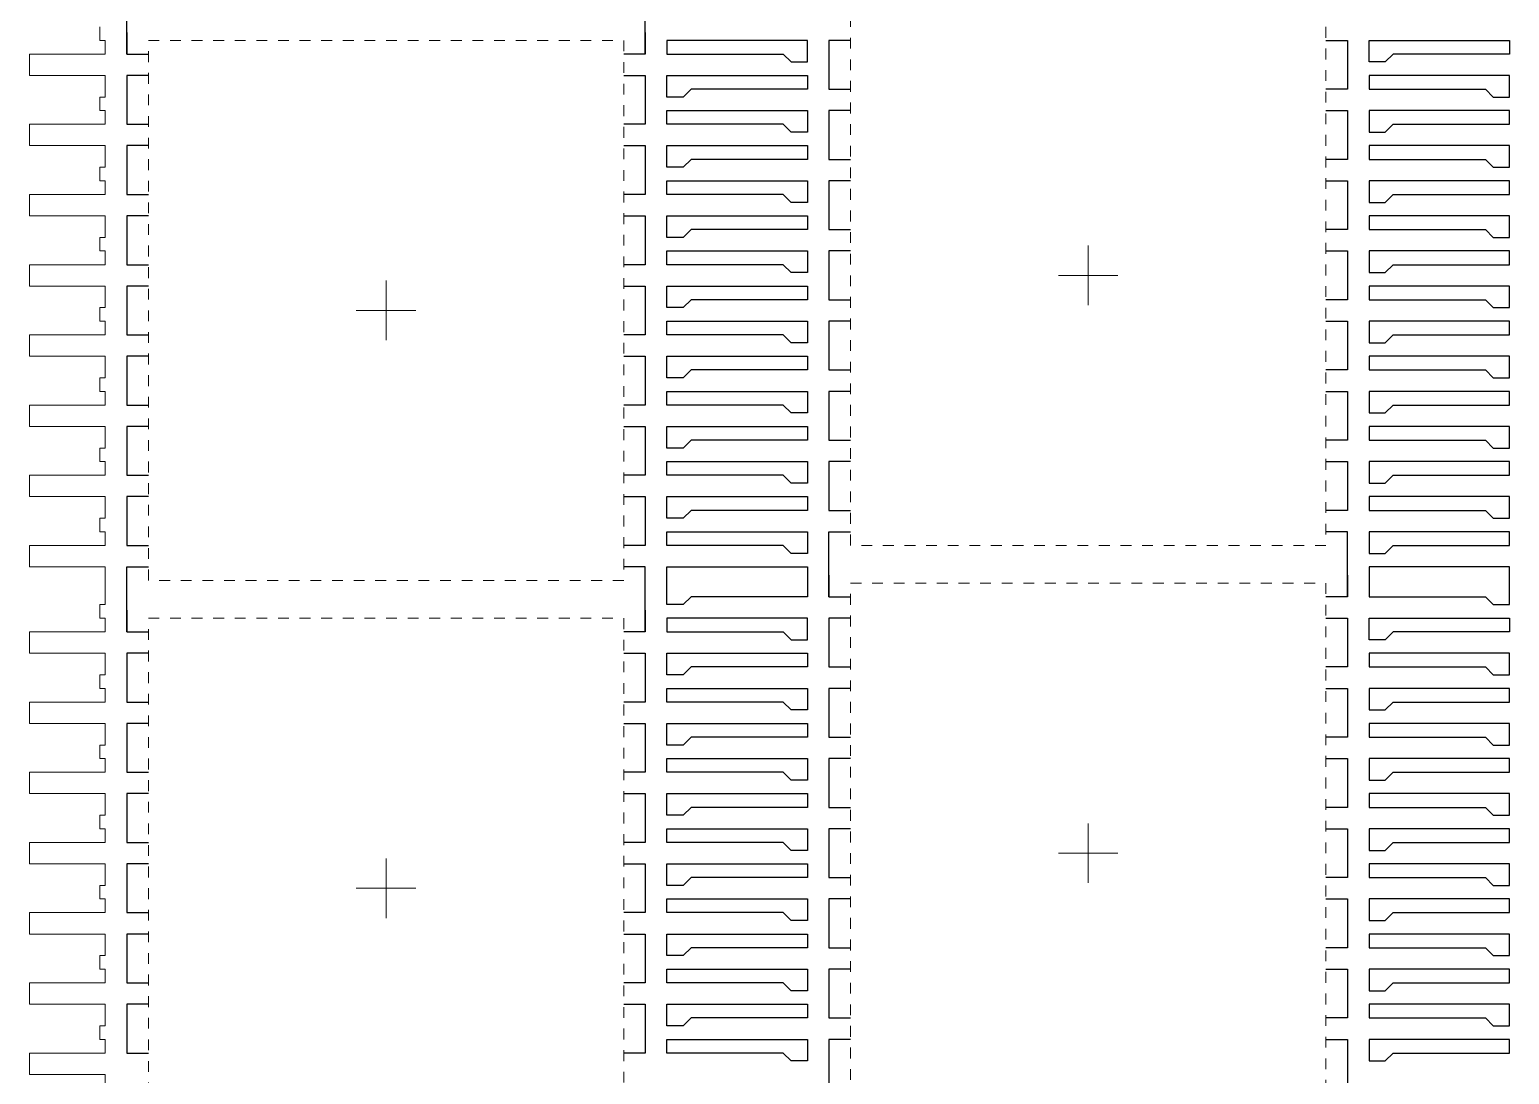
# Model space of a CAD drawing. Extents: x 2686 to 2706, y 1267 to 1367.
# Drawn here: x 2686.03 to 2699.73, y 1284.17 to 1293.84 of the extents above; entities that cross this region are included whole.
import ezdxf

# ---------------------------------------------------------------- set-up
doc = ezdxf.new("R2010")
doc.units = 0
doc.linetypes.add('CENTER', pattern=[2, 1.25, -0.25, 0.25, -0.25])
doc.linetypes.add('HIDDEN', pattern=[0.375, 0.25, -0.125])
for name, color, linetype, lineweight in [('6', 6, 'Continuous', 5), ('SH-02_CENTER', 2, 'CENTER', 5), ('SH-02_PKG', 5, 'HIDDEN', 5)]:
    doc.layers.add(name, color=color, linetype=linetype, lineweight=lineweight)
doc.layers.add('SH-02_OBJECT', color=7, linetype='Continuous')

msp = doc.modelspace()

# ---------------------------------------------------------------- linework, layer by layer
at = {"layer": '6'}
for p, q in [((2686.683, 1293.743), (2686.683, 1293.868)), ((2686.733, 1293.743), (2686.683, 1293.743)), ((2686.733, 1293.616), (2686.733, 1293.743)), ((2686.033, 1293.418), (2686.033, 1293.616)), ((2686.033, 1293.616), (2686.733, 1293.616)), ((2686.733, 1293.418), (2686.033, 1293.418)), ((2686.733, 1293.218), (2686.733, 1293.418)), ((2686.683, 1293.093), (2686.683, 1293.218)), ((2686.683, 1293.218), (2686.733, 1293.218)), ((2686.733, 1293.093), (2686.683, 1293.093)), ((2686.733, 1292.966), (2686.733, 1293.093)), ((2686.033, 1292.768), (2686.033, 1292.966)), ((2686.033, 1292.966), (2686.733, 1292.966)), ((2686.733, 1292.768), (2686.033, 1292.768)), ((2686.733, 1292.568), (2686.733, 1292.768)), ((2686.683, 1292.443), (2686.683, 1292.568)), ((2686.683, 1292.568), (2686.733, 1292.568)), ((2686.733, 1292.443), (2686.683, 1292.443)), ((2686.733, 1292.316), (2686.733, 1292.443)), ((2686.033, 1292.118), (2686.033, 1292.316)), ((2686.033, 1292.316), (2686.733, 1292.316)), ((2686.733, 1292.118), (2686.033, 1292.118)), ((2686.733, 1291.918), (2686.733, 1292.118)), ((2686.683, 1291.793), (2686.683, 1291.918)), ((2686.683, 1291.918), (2686.733, 1291.918)), ((2686.733, 1291.793), (2686.683, 1291.793)), ((2686.733, 1291.666), (2686.733, 1291.793)), ((2686.033, 1291.468), (2686.033, 1291.666)), ((2686.033, 1291.666), (2686.733, 1291.666)), ((2686.733, 1291.468), (2686.033, 1291.468)), ((2686.733, 1291.268), (2686.733, 1291.468)), ((2686.683, 1291.143), (2686.683, 1291.268)), ((2686.683, 1291.268), (2686.733, 1291.268)), ((2686.733, 1291.143), (2686.683, 1291.143)), ((2686.733, 1291.016), (2686.733, 1291.143)), ((2686.033, 1290.818), (2686.033, 1291.016)), ((2686.033, 1291.016), (2686.733, 1291.016)), ((2686.733, 1290.818), (2686.033, 1290.818)), ((2686.733, 1290.618), (2686.733, 1290.818)), ((2686.683, 1290.493), (2686.683, 1290.618)), ((2686.683, 1290.618), (2686.733, 1290.618)), ((2686.733, 1290.493), (2686.683, 1290.493)), ((2686.733, 1290.366), (2686.733, 1290.493)), ((2686.033, 1290.168), (2686.033, 1290.366)), ((2686.033, 1290.366), (2686.733, 1290.366)), ((2686.733, 1290.168), (2686.033, 1290.168)), ((2686.733, 1289.968), (2686.733, 1290.168)), ((2686.683, 1289.843), (2686.683, 1289.968)), ((2686.683, 1289.968), (2686.733, 1289.968)), ((2686.733, 1289.843), (2686.683, 1289.843)), ((2686.733, 1289.716), (2686.733, 1289.843)), ((2686.033, 1289.518), (2686.033, 1289.716)), ((2686.033, 1289.716), (2686.733, 1289.716)), ((2686.733, 1289.518), (2686.033, 1289.518)), ((2686.733, 1289.318), (2686.733, 1289.518)), ((2686.683, 1289.193), (2686.683, 1289.318)), ((2686.683, 1289.318), (2686.733, 1289.318)), ((2686.733, 1289.193), (2686.683, 1289.193)), ((2686.733, 1289.066), (2686.733, 1289.193)), ((2686.033, 1288.868), (2686.033, 1289.066)), ((2686.033, 1289.066), (2686.733, 1289.066)), ((2686.733, 1288.868), (2686.033, 1288.868)), ((2686.733, 1288.518), (2686.733, 1288.868)), ((2686.683, 1288.393), (2686.683, 1288.518)), ((2686.683, 1288.518), (2686.733, 1288.518)), ((2686.733, 1288.393), (2686.683, 1288.393)), ((2686.733, 1288.266), (2686.733, 1288.393)), ((2686.033, 1288.068), (2686.033, 1288.266)), ((2686.033, 1288.266), (2686.733, 1288.266)), ((2686.733, 1288.068), (2686.033, 1288.068)), ((2686.733, 1287.868), (2686.733, 1288.068)), ((2686.683, 1287.743), (2686.683, 1287.868)), ((2686.683, 1287.868), (2686.733, 1287.868)), ((2686.733, 1287.743), (2686.683, 1287.743)), ((2686.733, 1287.616), (2686.733, 1287.743)), ((2686.033, 1287.418), (2686.033, 1287.616)), ((2686.033, 1287.616), (2686.733, 1287.616)), ((2686.733, 1287.418), (2686.033, 1287.418)), ((2686.733, 1287.218), (2686.733, 1287.418)), ((2686.683, 1287.093), (2686.683, 1287.218)), ((2686.683, 1287.218), (2686.733, 1287.218)), ((2686.733, 1287.093), (2686.683, 1287.093)), ((2686.733, 1286.966), (2686.733, 1287.093)), ((2686.033, 1286.768), (2686.033, 1286.966)), ((2686.033, 1286.966), (2686.733, 1286.966)), ((2686.733, 1286.768), (2686.033, 1286.768)), ((2686.733, 1286.568), (2686.733, 1286.768)), ((2686.683, 1286.443), (2686.683, 1286.568)), ((2686.683, 1286.568), (2686.733, 1286.568)), ((2686.733, 1286.443), (2686.683, 1286.443)), ((2686.733, 1286.316), (2686.733, 1286.443)), ((2686.033, 1286.118), (2686.033, 1286.316)), ((2686.033, 1286.316), (2686.733, 1286.316)), ((2686.733, 1286.118), (2686.033, 1286.118)), ((2686.733, 1285.918), (2686.733, 1286.118)), ((2686.683, 1285.793), (2686.683, 1285.918)), ((2686.683, 1285.918), (2686.733, 1285.918)), ((2686.733, 1285.793), (2686.683, 1285.793)), ((2686.733, 1285.666), (2686.733, 1285.793)), ((2686.033, 1285.468), (2686.033, 1285.666)), ((2686.033, 1285.666), (2686.733, 1285.666)), ((2686.733, 1285.468), (2686.033, 1285.468)), ((2686.733, 1285.268), (2686.733, 1285.468)), ((2686.683, 1285.143), (2686.683, 1285.268)), ((2686.683, 1285.268), (2686.733, 1285.268)), ((2686.733, 1285.143), (2686.683, 1285.143)), ((2686.733, 1285.016), (2686.733, 1285.143)), ((2686.033, 1284.818), (2686.033, 1285.016)), ((2686.033, 1285.016), (2686.733, 1285.016)), ((2686.733, 1284.818), (2686.033, 1284.818)), ((2686.733, 1284.618), (2686.733, 1284.818)), ((2686.683, 1284.493), (2686.683, 1284.618)), ((2686.683, 1284.618), (2686.733, 1284.618)), ((2686.733, 1284.493), (2686.683, 1284.493)), ((2686.733, 1284.366), (2686.733, 1284.493)), ((2686.033, 1284.168), (2686.033, 1284.366)), ((2686.033, 1284.366), (2686.733, 1284.366)), ((2686.733, 1284.168), (2686.033, 1284.168)), ((2686.733, 1283.968), (2686.733, 1284.168))]:
    msp.add_line(p, q, dxfattribs=at)
at = {"layer": 'SH-02_CENTER'}
for p, q in [((2695.833, 1291.291), (2695.833, 1291.843)), ((2689.333, 1290.966), (2689.333, 1291.518)), ((2695.557, 1291.567), (2696.109, 1291.567)), ((2689.057, 1291.242), (2689.609, 1291.242)), ((2695.833, 1285.941), (2695.833, 1286.493)), ((2689.333, 1285.616), (2689.333, 1286.168)), ((2695.557, 1286.217), (2696.109, 1286.217)), ((2689.057, 1285.892), (2689.609, 1285.892))]:
    msp.add_line(p, q, dxfattribs=at)
at = {"layer": 'SH-02_OBJECT'}
for p, q in [((2686.933, 1293.616), (2686.933, 1294.218)), ((2691.733, 1293.616), (2691.733, 1294.218)), ((2686.933, 1293.817), (2686.933, 1293.616)), ((2691.733, 1293.817), (2691.733, 1293.616)), ((2693.233, 1293.743), (2691.933, 1293.743)), ((2691.933, 1293.743), (2691.933, 1293.616)), ((2693.233, 1293.543), (2693.233, 1293.743)), ((2693.633, 1293.743), (2693.433, 1293.743)), ((2693.433, 1293.743), (2693.433, 1293.291)), ((2698.033, 1293.743), (2698.233, 1293.743)), ((2698.233, 1293.743), (2698.233, 1293.291)), ((2698.433, 1293.543), (2698.433, 1293.743)), ((2698.433, 1293.743), (2699.733, 1293.743)), ((2699.733, 1293.743), (2699.733, 1293.616)), ((2686.933, 1293.616), (2687.133, 1293.616)), ((2691.733, 1293.616), (2691.533, 1293.616)), ((2691.933, 1293.616), (2693.01, 1293.616)), ((2693.01, 1293.616), (2693.083, 1293.543)), ((2698.656, 1293.616), (2698.583, 1293.543)), ((2699.733, 1293.616), (2698.656, 1293.616)), ((2687.133, 1293.418), (2686.933, 1293.418)), ((2686.933, 1293.418), (2686.933, 1292.966)), ((2691.533, 1293.418), (2691.733, 1293.418)), ((2691.733, 1293.418), (2691.733, 1292.966)), ((2693.083, 1293.543), (2693.233, 1293.543)), ((2698.583, 1293.543), (2698.433, 1293.543)), ((2693.433, 1293.291), (2693.633, 1293.291)), ((2698.233, 1293.291), (2698.033, 1293.291)), ((2693.633, 1293.093), (2693.433, 1293.093)), ((2693.433, 1293.093), (2693.433, 1292.641)), ((2698.033, 1293.093), (2698.233, 1293.093)), ((2698.233, 1293.093), (2698.233, 1292.641)), ((2686.933, 1292.966), (2687.133, 1292.966)), ((2691.733, 1292.966), (2691.533, 1292.966)), ((2687.133, 1292.768), (2686.933, 1292.768)), ((2686.933, 1292.768), (2686.933, 1292.316)), ((2691.533, 1292.768), (2691.733, 1292.768)), ((2691.733, 1292.768), (2691.733, 1292.316)), ((2693.433, 1292.641), (2693.633, 1292.641)), ((2698.233, 1292.641), (2698.033, 1292.641)), ((2693.633, 1292.443), (2693.433, 1292.443)), ((2693.433, 1292.443), (2693.433, 1291.991)), ((2698.033, 1292.443), (2698.233, 1292.443)), ((2698.233, 1292.443), (2698.233, 1291.991)), ((2686.933, 1292.316), (2687.133, 1292.316)), ((2691.733, 1292.316), (2691.533, 1292.316)), ((2687.133, 1292.118), (2686.933, 1292.118)), ((2686.933, 1292.118), (2686.933, 1291.666)), ((2691.533, 1292.118), (2691.733, 1292.118)), ((2691.733, 1292.118), (2691.733, 1291.666)), ((2693.433, 1291.991), (2693.633, 1291.991)), ((2698.233, 1291.991), (2698.033, 1291.991)), ((2693.633, 1291.793), (2693.433, 1291.793)), ((2693.433, 1291.793), (2693.433, 1291.341)), ((2698.033, 1291.793), (2698.233, 1291.793)), ((2698.233, 1291.793), (2698.233, 1291.341)), ((2686.933, 1291.666), (2687.133, 1291.666)), ((2691.733, 1291.666), (2691.533, 1291.666)), ((2687.133, 1291.468), (2686.933, 1291.468)), ((2686.933, 1291.468), (2686.933, 1291.016)), ((2691.533, 1291.468), (2691.733, 1291.468)), ((2691.733, 1291.468), (2691.733, 1291.016)), ((2693.433, 1291.341), (2693.633, 1291.341)), ((2698.233, 1291.341), (2698.033, 1291.341)), ((2693.633, 1291.143), (2693.433, 1291.143)), ((2693.433, 1291.143), (2693.433, 1290.691)), ((2698.033, 1291.143), (2698.233, 1291.143)), ((2698.233, 1291.143), (2698.233, 1290.691)), ((2686.933, 1291.016), (2687.133, 1291.016)), ((2691.733, 1291.016), (2691.533, 1291.016)), ((2687.133, 1290.818), (2686.933, 1290.818)), ((2686.933, 1290.818), (2686.933, 1290.366)), ((2691.533, 1290.818), (2691.733, 1290.818)), ((2691.733, 1290.818), (2691.733, 1290.366)), ((2693.433, 1290.691), (2693.633, 1290.691)), ((2698.233, 1290.691), (2698.033, 1290.691)), ((2693.633, 1290.493), (2693.433, 1290.493)), ((2693.433, 1290.493), (2693.433, 1290.041)), ((2698.033, 1290.493), (2698.233, 1290.493)), ((2698.233, 1290.493), (2698.233, 1290.041)), ((2686.933, 1290.366), (2687.133, 1290.366)), ((2691.733, 1290.366), (2691.533, 1290.366)), ((2687.133, 1290.168), (2686.933, 1290.168)), ((2686.933, 1290.168), (2686.933, 1289.716)), ((2691.533, 1290.168), (2691.733, 1290.168)), ((2691.733, 1290.168), (2691.733, 1289.716)), ((2693.433, 1290.041), (2693.633, 1290.041)), ((2698.233, 1290.041), (2698.033, 1290.041)), ((2693.633, 1289.843), (2693.433, 1289.843)), ((2693.433, 1289.843), (2693.433, 1289.391)), ((2698.033, 1289.843), (2698.233, 1289.843)), ((2698.233, 1289.843), (2698.233, 1289.391)), ((2686.933, 1289.716), (2687.133, 1289.716)), ((2691.733, 1289.716), (2691.533, 1289.716)), ((2687.133, 1289.518), (2686.933, 1289.518)), ((2686.933, 1289.518), (2686.933, 1289.066)), ((2691.533, 1289.518), (2691.733, 1289.518)), ((2691.733, 1289.518), (2691.733, 1289.066)), ((2693.433, 1289.391), (2693.633, 1289.391)), ((2698.233, 1289.391), (2698.033, 1289.391)), ((2693.433, 1288.591), (2693.433, 1289.193)), ((2693.433, 1289.193), (2693.633, 1289.193)), ((2698.233, 1289.193), (2698.033, 1289.193)), ((2698.233, 1288.591), (2698.233, 1289.193)), ((2686.933, 1289.066), (2687.133, 1289.066)), ((2691.733, 1289.066), (2691.533, 1289.066)), ((2686.933, 1288.266), (2686.933, 1288.868)), ((2686.933, 1288.868), (2687.133, 1288.868)), ((2691.733, 1288.868), (2691.533, 1288.868)), ((2691.733, 1288.266), (2691.733, 1288.868)), ((2691.933, 1288.518), (2691.933, 1288.868)), ((2691.933, 1288.868), (2693.233, 1288.868)), ((2693.233, 1288.868), (2693.233, 1288.591)), ((2693.433, 1288.792), (2693.433, 1288.591)), ((2698.233, 1288.792), (2698.233, 1288.591)), ((2699.733, 1288.868), (2698.433, 1288.868)), ((2698.433, 1288.868), (2698.433, 1288.591)), ((2699.733, 1288.518), (2699.733, 1288.868)), ((2692.083, 1288.518), (2691.933, 1288.518)), ((2692.156, 1288.591), (2692.083, 1288.518)), ((2693.233, 1288.591), (2692.156, 1288.591)), ((2693.433, 1288.591), (2693.633, 1288.591)), ((2698.233, 1288.591), (2698.033, 1288.591)), ((2698.433, 1288.591), (2699.51, 1288.591)), ((2699.51, 1288.591), (2699.583, 1288.518)), ((2699.583, 1288.518), (2699.733, 1288.518)), ((2686.933, 1288.467), (2686.933, 1288.266)), ((2691.733, 1288.467), (2691.733, 1288.266)), ((2693.233, 1288.393), (2691.933, 1288.393)), ((2691.933, 1288.393), (2691.933, 1288.266)), ((2693.233, 1288.193), (2693.233, 1288.393)), ((2693.633, 1288.393), (2693.433, 1288.393)), ((2693.433, 1288.393), (2693.433, 1287.941)), ((2698.033, 1288.393), (2698.233, 1288.393)), ((2698.233, 1288.393), (2698.233, 1287.941)), ((2698.433, 1288.193), (2698.433, 1288.393)), ((2698.433, 1288.393), (2699.733, 1288.393)), ((2699.733, 1288.393), (2699.733, 1288.266)), ((2686.933, 1288.266), (2687.133, 1288.266)), ((2691.733, 1288.266), (2691.533, 1288.266)), ((2691.933, 1288.266), (2693.01, 1288.266)), ((2693.01, 1288.266), (2693.083, 1288.193)), ((2698.656, 1288.266), (2698.583, 1288.193)), ((2699.733, 1288.266), (2698.656, 1288.266)), ((2693.083, 1288.193), (2693.233, 1288.193)), ((2698.583, 1288.193), (2698.433, 1288.193)), ((2687.133, 1288.068), (2686.933, 1288.068)), ((2686.933, 1288.068), (2686.933, 1287.616)), ((2691.533, 1288.068), (2691.733, 1288.068)), ((2691.733, 1288.068), (2691.733, 1287.616)), ((2693.433, 1287.941), (2693.633, 1287.941)), ((2698.233, 1287.941), (2698.033, 1287.941)), ((2693.633, 1287.743), (2693.433, 1287.743)), ((2693.433, 1287.743), (2693.433, 1287.291)), ((2698.033, 1287.743), (2698.233, 1287.743)), ((2698.233, 1287.743), (2698.233, 1287.291)), ((2686.933, 1287.616), (2687.133, 1287.616)), ((2691.733, 1287.616), (2691.533, 1287.616)), ((2687.133, 1287.418), (2686.933, 1287.418)), ((2686.933, 1287.418), (2686.933, 1286.966)), ((2691.533, 1287.418), (2691.733, 1287.418)), ((2691.733, 1287.418), (2691.733, 1286.966)), ((2693.433, 1287.291), (2693.633, 1287.291)), ((2698.233, 1287.291), (2698.033, 1287.291)), ((2693.633, 1287.093), (2693.433, 1287.093)), ((2693.433, 1287.093), (2693.433, 1286.641)), ((2698.033, 1287.093), (2698.233, 1287.093)), ((2698.233, 1287.093), (2698.233, 1286.641)), ((2686.933, 1286.966), (2687.133, 1286.966)), ((2691.733, 1286.966), (2691.533, 1286.966)), ((2687.133, 1286.768), (2686.933, 1286.768)), ((2686.933, 1286.768), (2686.933, 1286.316)), ((2691.533, 1286.768), (2691.733, 1286.768)), ((2691.733, 1286.768), (2691.733, 1286.316)), ((2693.433, 1286.641), (2693.633, 1286.641)), ((2698.233, 1286.641), (2698.033, 1286.641)), ((2693.633, 1286.443), (2693.433, 1286.443)), ((2693.433, 1286.443), (2693.433, 1285.991)), ((2698.033, 1286.443), (2698.233, 1286.443)), ((2698.233, 1286.443), (2698.233, 1285.991)), ((2686.933, 1286.316), (2687.133, 1286.316)), ((2691.733, 1286.316), (2691.533, 1286.316)), ((2687.133, 1286.118), (2686.933, 1286.118)), ((2686.933, 1286.118), (2686.933, 1285.666)), ((2691.533, 1286.118), (2691.733, 1286.118)), ((2691.733, 1286.118), (2691.733, 1285.666)), ((2693.433, 1285.991), (2693.633, 1285.991)), ((2698.233, 1285.991), (2698.033, 1285.991)), ((2693.633, 1285.793), (2693.433, 1285.793)), ((2693.433, 1285.793), (2693.433, 1285.341)), ((2698.033, 1285.793), (2698.233, 1285.793)), ((2698.233, 1285.793), (2698.233, 1285.341)), ((2686.933, 1285.666), (2687.133, 1285.666)), ((2691.733, 1285.666), (2691.533, 1285.666)), ((2687.133, 1285.468), (2686.933, 1285.468)), ((2686.933, 1285.468), (2686.933, 1285.016)), ((2691.533, 1285.468), (2691.733, 1285.468)), ((2691.733, 1285.468), (2691.733, 1285.016)), ((2693.433, 1285.341), (2693.633, 1285.341)), ((2698.233, 1285.341), (2698.033, 1285.341)), ((2693.633, 1285.143), (2693.433, 1285.143)), ((2693.433, 1285.143), (2693.433, 1284.691)), ((2698.033, 1285.143), (2698.233, 1285.143)), ((2698.233, 1285.143), (2698.233, 1284.691)), ((2686.933, 1285.016), (2687.133, 1285.016)), ((2691.733, 1285.016), (2691.533, 1285.016)), ((2687.133, 1284.818), (2686.933, 1284.818)), ((2686.933, 1284.818), (2686.933, 1284.366)), ((2691.533, 1284.818), (2691.733, 1284.818)), ((2691.733, 1284.818), (2691.733, 1284.366)), ((2693.433, 1284.691), (2693.633, 1284.691)), ((2698.233, 1284.691), (2698.033, 1284.691)), ((2693.633, 1284.493), (2693.433, 1284.493)), ((2693.433, 1284.493), (2693.433, 1284.041)), ((2698.033, 1284.493), (2698.233, 1284.493)), ((2698.233, 1284.493), (2698.233, 1284.041)), ((2686.933, 1284.366), (2687.133, 1284.366)), ((2691.733, 1284.366), (2691.533, 1284.366))]:
    msp.add_line(p, q, dxfattribs=at)
at = {"layer": 'SH-02_OBJECT', "linetype": 'Continuous'}
for p, q in [((2691.933, 1293.218), (2691.933, 1293.418)), ((2691.933, 1293.418), (2693.233, 1293.418)), ((2693.233, 1293.418), (2693.233, 1293.291)), ((2699.733, 1293.418), (2698.433, 1293.418)), ((2698.433, 1293.418), (2698.433, 1293.291)), ((2699.733, 1293.218), (2699.733, 1293.418)), ((2692.156, 1293.291), (2692.083, 1293.218)), ((2693.233, 1293.291), (2692.156, 1293.291)), ((2698.433, 1293.291), (2699.51, 1293.291)), ((2699.51, 1293.291), (2699.583, 1293.218)), ((2692.083, 1293.218), (2691.933, 1293.218)), ((2699.583, 1293.218), (2699.733, 1293.218)), ((2691.933, 1293.093), (2693.233, 1293.093)), ((2691.933, 1292.966), (2691.933, 1293.093)), ((2693.233, 1293.093), (2693.233, 1292.893)), ((2699.733, 1293.093), (2698.433, 1293.093)), ((2698.433, 1293.093), (2698.433, 1292.893)), ((2699.733, 1292.966), (2699.733, 1293.093)), ((2693.01, 1292.966), (2691.933, 1292.966)), ((2693.083, 1292.893), (2693.01, 1292.966)), ((2693.233, 1292.893), (2693.083, 1292.893)), ((2698.433, 1292.893), (2698.583, 1292.893)), ((2698.583, 1292.893), (2698.656, 1292.966)), ((2698.656, 1292.966), (2699.733, 1292.966)), ((2691.933, 1292.568), (2691.933, 1292.768)), ((2691.933, 1292.768), (2693.233, 1292.768)), ((2693.233, 1292.768), (2693.233, 1292.641)), ((2699.733, 1292.768), (2698.433, 1292.768)), ((2698.433, 1292.768), (2698.433, 1292.641)), ((2699.733, 1292.568), (2699.733, 1292.768)), ((2692.156, 1292.641), (2692.083, 1292.568)), ((2693.233, 1292.641), (2692.156, 1292.641)), ((2698.433, 1292.641), (2699.51, 1292.641)), ((2699.51, 1292.641), (2699.583, 1292.568)), ((2692.083, 1292.568), (2691.933, 1292.568)), ((2699.583, 1292.568), (2699.733, 1292.568)), ((2691.933, 1292.443), (2693.233, 1292.443)), ((2691.933, 1292.316), (2691.933, 1292.443)), ((2693.233, 1292.443), (2693.233, 1292.243)), ((2699.733, 1292.443), (2698.433, 1292.443)), ((2698.433, 1292.443), (2698.433, 1292.243)), ((2699.733, 1292.316), (2699.733, 1292.443)), ((2693.01, 1292.316), (2691.933, 1292.316)), ((2693.083, 1292.243), (2693.01, 1292.316)), ((2693.233, 1292.243), (2693.083, 1292.243)), ((2698.433, 1292.243), (2698.583, 1292.243)), ((2698.583, 1292.243), (2698.656, 1292.316)), ((2698.656, 1292.316), (2699.733, 1292.316)), ((2691.933, 1291.918), (2691.933, 1292.118)), ((2691.933, 1292.118), (2693.233, 1292.118)), ((2693.233, 1292.118), (2693.233, 1291.991)), ((2699.733, 1292.118), (2698.433, 1292.118)), ((2698.433, 1292.118), (2698.433, 1291.991)), ((2699.733, 1291.918), (2699.733, 1292.118)), ((2692.083, 1291.918), (2691.933, 1291.918)), ((2692.156, 1291.991), (2692.083, 1291.918)), ((2693.233, 1291.991), (2692.156, 1291.991)), ((2698.433, 1291.991), (2699.51, 1291.991)), ((2699.51, 1291.991), (2699.583, 1291.918)), ((2699.583, 1291.918), (2699.733, 1291.918)), ((2691.933, 1291.793), (2693.233, 1291.793)), ((2691.933, 1291.666), (2691.933, 1291.793)), ((2693.233, 1291.793), (2693.233, 1291.593)), ((2699.733, 1291.793), (2698.433, 1291.793)), ((2698.433, 1291.793), (2698.433, 1291.593)), ((2699.733, 1291.666), (2699.733, 1291.793)), ((2693.01, 1291.666), (2691.933, 1291.666)), ((2693.083, 1291.593), (2693.01, 1291.666)), ((2698.583, 1291.593), (2698.656, 1291.666)), ((2698.656, 1291.666), (2699.733, 1291.666)), ((2693.233, 1291.593), (2693.083, 1291.593)), ((2698.433, 1291.593), (2698.583, 1291.593)), ((2691.933, 1291.268), (2691.933, 1291.468)), ((2691.933, 1291.468), (2693.233, 1291.468)), ((2693.233, 1291.468), (2693.233, 1291.341)), ((2699.733, 1291.468), (2698.433, 1291.468)), ((2698.433, 1291.468), (2698.433, 1291.341)), ((2699.733, 1291.268), (2699.733, 1291.468)), ((2692.083, 1291.268), (2691.933, 1291.268)), ((2692.156, 1291.341), (2692.083, 1291.268)), ((2693.233, 1291.341), (2692.156, 1291.341)), ((2698.433, 1291.341), (2699.51, 1291.341)), ((2699.51, 1291.341), (2699.583, 1291.268)), ((2699.583, 1291.268), (2699.733, 1291.268)), ((2691.933, 1291.143), (2693.233, 1291.143)), ((2691.933, 1291.016), (2691.933, 1291.143)), ((2693.233, 1291.143), (2693.233, 1290.943)), ((2699.733, 1291.143), (2698.433, 1291.143)), ((2698.433, 1291.143), (2698.433, 1290.943)), ((2699.733, 1291.016), (2699.733, 1291.143)), ((2693.01, 1291.016), (2691.933, 1291.016)), ((2693.083, 1290.943), (2693.01, 1291.016)), ((2698.583, 1290.943), (2698.656, 1291.016)), ((2698.656, 1291.016), (2699.733, 1291.016)), ((2691.933, 1290.618), (2691.933, 1290.818)), ((2691.933, 1290.818), (2693.233, 1290.818)), ((2693.233, 1290.943), (2693.083, 1290.943)), ((2693.233, 1290.818), (2693.233, 1290.691)), ((2698.433, 1290.943), (2698.583, 1290.943)), ((2699.733, 1290.818), (2698.433, 1290.818)), ((2698.433, 1290.818), (2698.433, 1290.691)), ((2699.733, 1290.618), (2699.733, 1290.818)), ((2692.156, 1290.691), (2692.083, 1290.618)), ((2693.233, 1290.691), (2692.156, 1290.691)), ((2698.433, 1290.691), (2699.51, 1290.691)), ((2699.51, 1290.691), (2699.583, 1290.618)), ((2692.083, 1290.618), (2691.933, 1290.618)), ((2699.583, 1290.618), (2699.733, 1290.618)), ((2691.933, 1290.493), (2693.233, 1290.493)), ((2691.933, 1290.366), (2691.933, 1290.493)), ((2693.233, 1290.493), (2693.233, 1290.293)), ((2699.733, 1290.493), (2698.433, 1290.493)), ((2698.433, 1290.493), (2698.433, 1290.293)), ((2699.733, 1290.366), (2699.733, 1290.493)), ((2693.01, 1290.366), (2691.933, 1290.366)), ((2693.083, 1290.293), (2693.01, 1290.366)), ((2693.233, 1290.293), (2693.083, 1290.293)), ((2698.433, 1290.293), (2698.583, 1290.293)), ((2698.583, 1290.293), (2698.656, 1290.366)), ((2698.656, 1290.366), (2699.733, 1290.366)), ((2691.933, 1289.968), (2691.933, 1290.168)), ((2691.933, 1290.168), (2693.233, 1290.168)), ((2693.233, 1290.168), (2693.233, 1290.041)), ((2699.733, 1290.168), (2698.433, 1290.168)), ((2698.433, 1290.168), (2698.433, 1290.041)), ((2699.733, 1289.968), (2699.733, 1290.168)), ((2692.156, 1290.041), (2692.083, 1289.968)), ((2693.233, 1290.041), (2692.156, 1290.041)), ((2698.433, 1290.041), (2699.51, 1290.041)), ((2699.51, 1290.041), (2699.583, 1289.968)), ((2692.083, 1289.968), (2691.933, 1289.968)), ((2699.583, 1289.968), (2699.733, 1289.968)), ((2691.933, 1289.843), (2693.233, 1289.843)), ((2691.933, 1289.716), (2691.933, 1289.843)), ((2693.233, 1289.843), (2693.233, 1289.643)), ((2699.733, 1289.843), (2698.433, 1289.843)), ((2698.433, 1289.843), (2698.433, 1289.643)), ((2699.733, 1289.716), (2699.733, 1289.843)), ((2693.01, 1289.716), (2691.933, 1289.716)), ((2693.083, 1289.643), (2693.01, 1289.716)), ((2693.233, 1289.643), (2693.083, 1289.643)), ((2698.433, 1289.643), (2698.583, 1289.643)), ((2698.583, 1289.643), (2698.656, 1289.716)), ((2698.656, 1289.716), (2699.733, 1289.716)), ((2691.933, 1289.318), (2691.933, 1289.518)), ((2691.933, 1289.518), (2693.233, 1289.518)), ((2693.233, 1289.518), (2693.233, 1289.391)), ((2699.733, 1289.518), (2698.433, 1289.518)), ((2698.433, 1289.518), (2698.433, 1289.391)), ((2699.733, 1289.318), (2699.733, 1289.518)), ((2692.083, 1289.318), (2691.933, 1289.318)), ((2692.156, 1289.391), (2692.083, 1289.318)), ((2693.233, 1289.391), (2692.156, 1289.391)), ((2698.433, 1289.391), (2699.51, 1289.391)), ((2699.51, 1289.391), (2699.583, 1289.318)), ((2699.583, 1289.318), (2699.733, 1289.318)), ((2691.933, 1289.193), (2693.233, 1289.193)), ((2691.933, 1289.066), (2691.933, 1289.193)), ((2693.233, 1289.193), (2693.233, 1288.993)), ((2699.733, 1289.193), (2698.433, 1289.193)), ((2698.433, 1289.193), (2698.433, 1288.993)), ((2699.733, 1289.066), (2699.733, 1289.193)), ((2693.01, 1289.066), (2691.933, 1289.066)), ((2693.083, 1288.993), (2693.01, 1289.066)), ((2698.583, 1288.993), (2698.656, 1289.066)), ((2698.656, 1289.066), (2699.733, 1289.066)), ((2693.233, 1288.993), (2693.083, 1288.993)), ((2698.433, 1288.993), (2698.583, 1288.993)), ((2691.933, 1287.868), (2691.933, 1288.068)), ((2691.933, 1288.068), (2693.233, 1288.068)), ((2692.156, 1287.941), (2692.083, 1287.868)), ((2693.233, 1287.941), (2692.156, 1287.941)), ((2693.233, 1288.068), (2693.233, 1287.941)), ((2699.733, 1288.068), (2698.433, 1288.068)), ((2698.433, 1288.068), (2698.433, 1287.941)), ((2698.433, 1287.941), (2699.51, 1287.941)), ((2699.51, 1287.941), (2699.583, 1287.868)), ((2699.733, 1287.868), (2699.733, 1288.068)), ((2692.083, 1287.868), (2691.933, 1287.868)), ((2699.583, 1287.868), (2699.733, 1287.868)), ((2691.933, 1287.743), (2693.233, 1287.743)), ((2691.933, 1287.616), (2691.933, 1287.743)), ((2693.233, 1287.743), (2693.233, 1287.543)), ((2699.733, 1287.743), (2698.433, 1287.743)), ((2698.433, 1287.743), (2698.433, 1287.543)), ((2699.733, 1287.616), (2699.733, 1287.743)), ((2693.01, 1287.616), (2691.933, 1287.616)), ((2693.083, 1287.543), (2693.01, 1287.616)), ((2693.233, 1287.543), (2693.083, 1287.543)), ((2698.433, 1287.543), (2698.583, 1287.543)), ((2698.583, 1287.543), (2698.656, 1287.616)), ((2698.656, 1287.616), (2699.733, 1287.616)), ((2691.933, 1287.218), (2691.933, 1287.418)), ((2691.933, 1287.418), (2693.233, 1287.418)), ((2693.233, 1287.418), (2693.233, 1287.291)), ((2699.733, 1287.418), (2698.433, 1287.418)), ((2698.433, 1287.418), (2698.433, 1287.291)), ((2699.733, 1287.218), (2699.733, 1287.418)), ((2692.156, 1287.291), (2692.083, 1287.218)), ((2693.233, 1287.291), (2692.156, 1287.291)), ((2698.433, 1287.291), (2699.51, 1287.291)), ((2699.51, 1287.291), (2699.583, 1287.218)), ((2692.083, 1287.218), (2691.933, 1287.218)), ((2699.583, 1287.218), (2699.733, 1287.218)), ((2691.933, 1287.093), (2693.233, 1287.093)), ((2691.933, 1286.966), (2691.933, 1287.093)), ((2693.233, 1287.093), (2693.233, 1286.893)), ((2699.733, 1287.093), (2698.433, 1287.093)), ((2698.433, 1287.093), (2698.433, 1286.893)), ((2699.733, 1286.966), (2699.733, 1287.093)), ((2693.01, 1286.966), (2691.933, 1286.966)), ((2693.083, 1286.893), (2693.01, 1286.966)), ((2693.233, 1286.893), (2693.083, 1286.893)), ((2698.433, 1286.893), (2698.583, 1286.893)), ((2698.583, 1286.893), (2698.656, 1286.966)), ((2698.656, 1286.966), (2699.733, 1286.966)), ((2691.933, 1286.568), (2691.933, 1286.768)), ((2691.933, 1286.768), (2693.233, 1286.768)), ((2693.233, 1286.768), (2693.233, 1286.641)), ((2699.733, 1286.768), (2698.433, 1286.768)), ((2698.433, 1286.768), (2698.433, 1286.641)), ((2699.733, 1286.568), (2699.733, 1286.768)), ((2692.083, 1286.568), (2691.933, 1286.568)), ((2692.156, 1286.641), (2692.083, 1286.568)), ((2693.233, 1286.641), (2692.156, 1286.641)), ((2698.433, 1286.641), (2699.51, 1286.641)), ((2699.51, 1286.641), (2699.583, 1286.568)), ((2699.583, 1286.568), (2699.733, 1286.568)), ((2691.933, 1286.443), (2693.233, 1286.443)), ((2691.933, 1286.316), (2691.933, 1286.443)), ((2693.233, 1286.443), (2693.233, 1286.243)), ((2699.733, 1286.443), (2698.433, 1286.443)), ((2698.433, 1286.443), (2698.433, 1286.243)), ((2699.733, 1286.316), (2699.733, 1286.443)), ((2693.01, 1286.316), (2691.933, 1286.316)), ((2693.083, 1286.243), (2693.01, 1286.316)), ((2698.583, 1286.243), (2698.656, 1286.316)), ((2698.656, 1286.316), (2699.733, 1286.316)), ((2693.233, 1286.243), (2693.083, 1286.243)), ((2698.433, 1286.243), (2698.583, 1286.243)), ((2691.933, 1285.918), (2691.933, 1286.118)), ((2691.933, 1286.118), (2693.233, 1286.118)), ((2693.233, 1286.118), (2693.233, 1285.991)), ((2699.733, 1286.118), (2698.433, 1286.118)), ((2698.433, 1286.118), (2698.433, 1285.991)), ((2699.733, 1285.918), (2699.733, 1286.118)), ((2692.083, 1285.918), (2691.933, 1285.918)), ((2692.156, 1285.991), (2692.083, 1285.918)), ((2693.233, 1285.991), (2692.156, 1285.991)), ((2698.433, 1285.991), (2699.51, 1285.991)), ((2699.51, 1285.991), (2699.583, 1285.918)), ((2699.583, 1285.918), (2699.733, 1285.918)), ((2691.933, 1285.793), (2693.233, 1285.793)), ((2691.933, 1285.666), (2691.933, 1285.793)), ((2693.233, 1285.793), (2693.233, 1285.593)), ((2699.733, 1285.793), (2698.433, 1285.793)), ((2698.433, 1285.793), (2698.433, 1285.593)), ((2699.733, 1285.666), (2699.733, 1285.793)), ((2693.01, 1285.666), (2691.933, 1285.666)), ((2693.083, 1285.593), (2693.01, 1285.666)), ((2698.583, 1285.593), (2698.656, 1285.666)), ((2698.656, 1285.666), (2699.733, 1285.666)), ((2693.233, 1285.593), (2693.083, 1285.593)), ((2698.433, 1285.593), (2698.583, 1285.593)), ((2691.933, 1285.268), (2691.933, 1285.468)), ((2691.933, 1285.468), (2693.233, 1285.468)), ((2692.156, 1285.341), (2692.083, 1285.268)), ((2693.233, 1285.341), (2692.156, 1285.341)), ((2693.233, 1285.468), (2693.233, 1285.341)), ((2699.733, 1285.468), (2698.433, 1285.468)), ((2698.433, 1285.468), (2698.433, 1285.341)), ((2698.433, 1285.341), (2699.51, 1285.341)), ((2699.51, 1285.341), (2699.583, 1285.268)), ((2699.733, 1285.268), (2699.733, 1285.468)), ((2692.083, 1285.268), (2691.933, 1285.268)), ((2699.583, 1285.268), (2699.733, 1285.268)), ((2691.933, 1285.143), (2693.233, 1285.143)), ((2691.933, 1285.016), (2691.933, 1285.143)), ((2693.233, 1285.143), (2693.233, 1284.943)), ((2699.733, 1285.143), (2698.433, 1285.143)), ((2698.433, 1285.143), (2698.433, 1284.943)), ((2699.733, 1285.016), (2699.733, 1285.143)), ((2693.01, 1285.016), (2691.933, 1285.016)), ((2693.083, 1284.943), (2693.01, 1285.016)), ((2693.233, 1284.943), (2693.083, 1284.943)), ((2698.433, 1284.943), (2698.583, 1284.943)), ((2698.583, 1284.943), (2698.656, 1285.016)), ((2698.656, 1285.016), (2699.733, 1285.016)), ((2691.933, 1284.618), (2691.933, 1284.818)), ((2691.933, 1284.818), (2693.233, 1284.818)), ((2693.233, 1284.818), (2693.233, 1284.691)), ((2699.733, 1284.818), (2698.433, 1284.818)), ((2698.433, 1284.818), (2698.433, 1284.691)), ((2699.733, 1284.618), (2699.733, 1284.818)), ((2692.156, 1284.691), (2692.083, 1284.618)), ((2693.233, 1284.691), (2692.156, 1284.691)), ((2698.433, 1284.691), (2699.51, 1284.691)), ((2699.51, 1284.691), (2699.583, 1284.618)), ((2692.083, 1284.618), (2691.933, 1284.618)), ((2699.583, 1284.618), (2699.733, 1284.618)), ((2691.933, 1284.493), (2693.233, 1284.493)), ((2691.933, 1284.366), (2691.933, 1284.493)), ((2693.233, 1284.493), (2693.233, 1284.293)), ((2699.733, 1284.493), (2698.433, 1284.493)), ((2698.433, 1284.493), (2698.433, 1284.293)), ((2699.733, 1284.366), (2699.733, 1284.493)), ((2693.01, 1284.366), (2691.933, 1284.366)), ((2693.083, 1284.293), (2693.01, 1284.366)), ((2693.233, 1284.293), (2693.083, 1284.293)), ((2698.433, 1284.293), (2698.583, 1284.293)), ((2698.583, 1284.293), (2698.656, 1284.366)), ((2698.656, 1284.366), (2699.733, 1284.366))]:
    msp.add_line(p, q, dxfattribs=at)
at = {"layer": 'SH-02_PKG', "ltscale": 0.2}
for p, q in [((2693.633, 1289.067), (2693.633, 1294.067)), ((2698.033, 1294.067), (2698.033, 1289.067)), ((2687.133, 1293.742), (2691.533, 1293.742)), ((2687.133, 1288.742), (2687.133, 1293.742)), ((2691.533, 1293.742), (2691.533, 1288.742)), ((2698.033, 1289.067), (2693.633, 1289.067)), ((2691.533, 1288.742), (2687.133, 1288.742)), ((2693.633, 1288.717), (2698.033, 1288.717)), ((2693.633, 1283.717), (2693.633, 1288.717)), ((2698.033, 1288.717), (2698.033, 1283.717)), ((2687.133, 1288.392), (2691.533, 1288.392)), ((2687.133, 1283.392), (2687.133, 1288.392)), ((2691.533, 1288.392), (2691.533, 1283.392))]:
    msp.add_line(p, q, dxfattribs=at)

doc.saveas('drawing.dxf')
